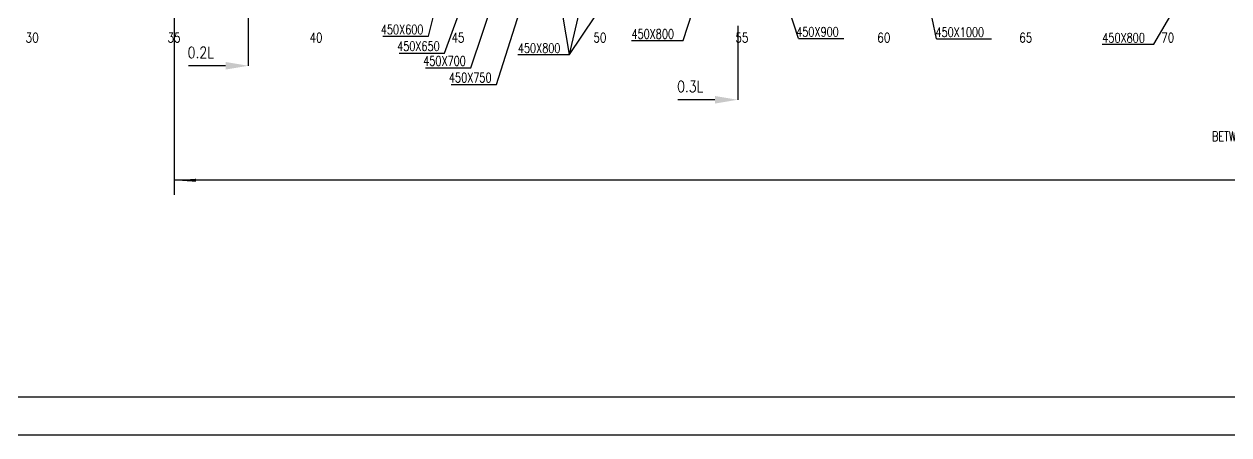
# Model space of a CAD drawing. Extents: x 415680 to 564480, y 322172 to 354547.
# Drawn here: x 436377 to 468206, y 322272 to 333112 of the extents above; entities that cross this region are included whole.
import ezdxf
from ezdxf.enums import TextEntityAlignment as Align

# ---------------------------------------------------------------- set-up
doc = ezdxf.new("R2010")
doc.units = 0
doc.header["$LTSCALE"] = 40
doc.header["$MEASUREMENT"] = 0
doc.layers.get('0').update_dxf_attribs({"linetype": 'CONTINUOUS'})
for name, color, linetype in [('BT_ENG', 7, 'CONTINUOUS'), ('C-CON', 4, 'CONTINUOUS'), ('FRAME', 7, 'CONTINUOUS')]:
    doc.layers.add(name, color=color, linetype=linetype)
doc.styles.add('ROMANS', font='romans.shx', dxfattribs={"width": 0.75, "height": 250, "bigfont": 'hzdx.shx'})

msp = doc.modelspace()

# ---------------------------------------------------------------- linework, layer by layer
for p, q in [((440340, 335599.8), (440340, 328610)), ((442299.2, 333961.9), (442299.2, 332012.9)), ((455229.3, 333064.7), (455229.3, 331115.7)), ((515340, 328991.1), (440340, 328991.1))]:
    msp.add_line(p, q)
at = {"color": 0, "linetype": 'ByBlock'}
for p, q in [((441699.2, 332012.9), (440720.8, 332012.9)), ((454629.3, 331115.7), (453650.9, 331115.7))]:
    msp.add_line(p, q, dxfattribs=at)
at = {"color": 2}
msp.add_line((418280, 323271.6), (563380, 323271.6), dxfattribs=at)
msp.add_lwpolyline([(440340, 328991.1, 0, 80, 0), (440922.2, 328991.1, 80, 80, 0)], format="xyseb")
at = {"color": 0, "linetype": 'ByBlock'}
for points in [[(441699.2, 332112.9), (441699.2, 331912.9), (442299.2, 332012.9)], [(454629.3, 331215.7), (454629.3, 331015.7), (455229.3, 331115.7)]]:
    msp.add_solid(points, dxfattribs=at)
at = {"layer": 'BT_ENG'}
msp.add_line((415780, 322271.6), (564380, 322271.6), dxfattribs=at)
at = {"layer": 'C-CON'}
for p, q in [((447057.3, 332790.2), (447465, 334428.3)), ((447487.3, 332350.2), (448215, 334347.7)), ((448177.3, 331960.7), (448965, 334294.2)), ((448857.3, 331520.7), (449715, 334228.5)), ((450787.3, 332310.2), (450465, 334180.3)), ((450787.3, 332310.2), (451215, 334128.2)), ((450787.3, 332310.2), (451965, 334073.3)), ((453787.3, 332681.1), (454215, 333999.1)), ((460479.9, 332727.7), (460215, 333976.1)), ((456831.6, 332728.6), (456475, 333847.4)), ((466227.3, 332583.2), (466965, 333860.3)), ((445858.1, 332790.2), (447057.3, 332790.2)), ((452422.1, 332681.1), (453787.3, 332681.1)), ((456831.6, 332728.6), (458030.7, 332728.6)), ((460479.9, 332727.7), (461931.6, 332727.7)), ((446288.1, 332350.2), (447487.3, 332350.2)), ((449422.1, 332310.2), (450787.3, 332310.2)), ((464862.1, 332583.2), (466227.3, 332583.2)), ((446978.1, 331960.7), (448177.3, 331960.7)), ((447658.1, 331520.7), (448857.3, 331520.7))]:
    msp.add_line(p, q, dxfattribs=at)

# ---------------------------------------------------------------- texts
at = {"style": 'ROMANS', "width": 0.75}
for s, p in [('450X600', (445802, 332844.5)), ('450X800', (452422, 332725.5)), ('450X900', (456775.5, 332783)), ('450X1000', (460452.7, 332774.8)), ('450X650', (446232, 332404.5)), ('450X800', (464862, 332627.5)), ('450X800', (449422, 332354.5)), ('450X700', (446922, 332015.1)), ('450X750', (447602, 331575.1)), ('BETWEEN  TWEEN DECK AND INNER BOTTOM ： ', (467758, 330027.4))]:
    msp.add_text(s, height=250, dxfattribs=at).set_placement(p)
at = {"style": 'ROMANS', "width": 0.8}
for s, p in [('0.2L', (441043.9, 332363.4)), ('0.3L', (453974, 331466.2))]:
    msp.add_text(s, height=300, dxfattribs=at).set_placement(p, align=Align.MIDDLE)
at = {"layer": 'FRAME', "style": 'ROMANS', "width": 0.8}
for s, p in [('30', (436590, 332755.3)), ('35', (440340, 332755.3)), ('40', (444090, 332755.3)), ('45', (447840, 332755.3)), ('50', (451590, 332755.3)), ('55', (455340, 332755.3)), ('60', (459090, 332755.3)), ('65', (462840, 332755.3)), ('70', (466590, 332755.3))]:
    msp.add_text(s, height=250, dxfattribs=at).set_placement(p, align=Align.MIDDLE)

doc.saveas('drawing.dxf')
